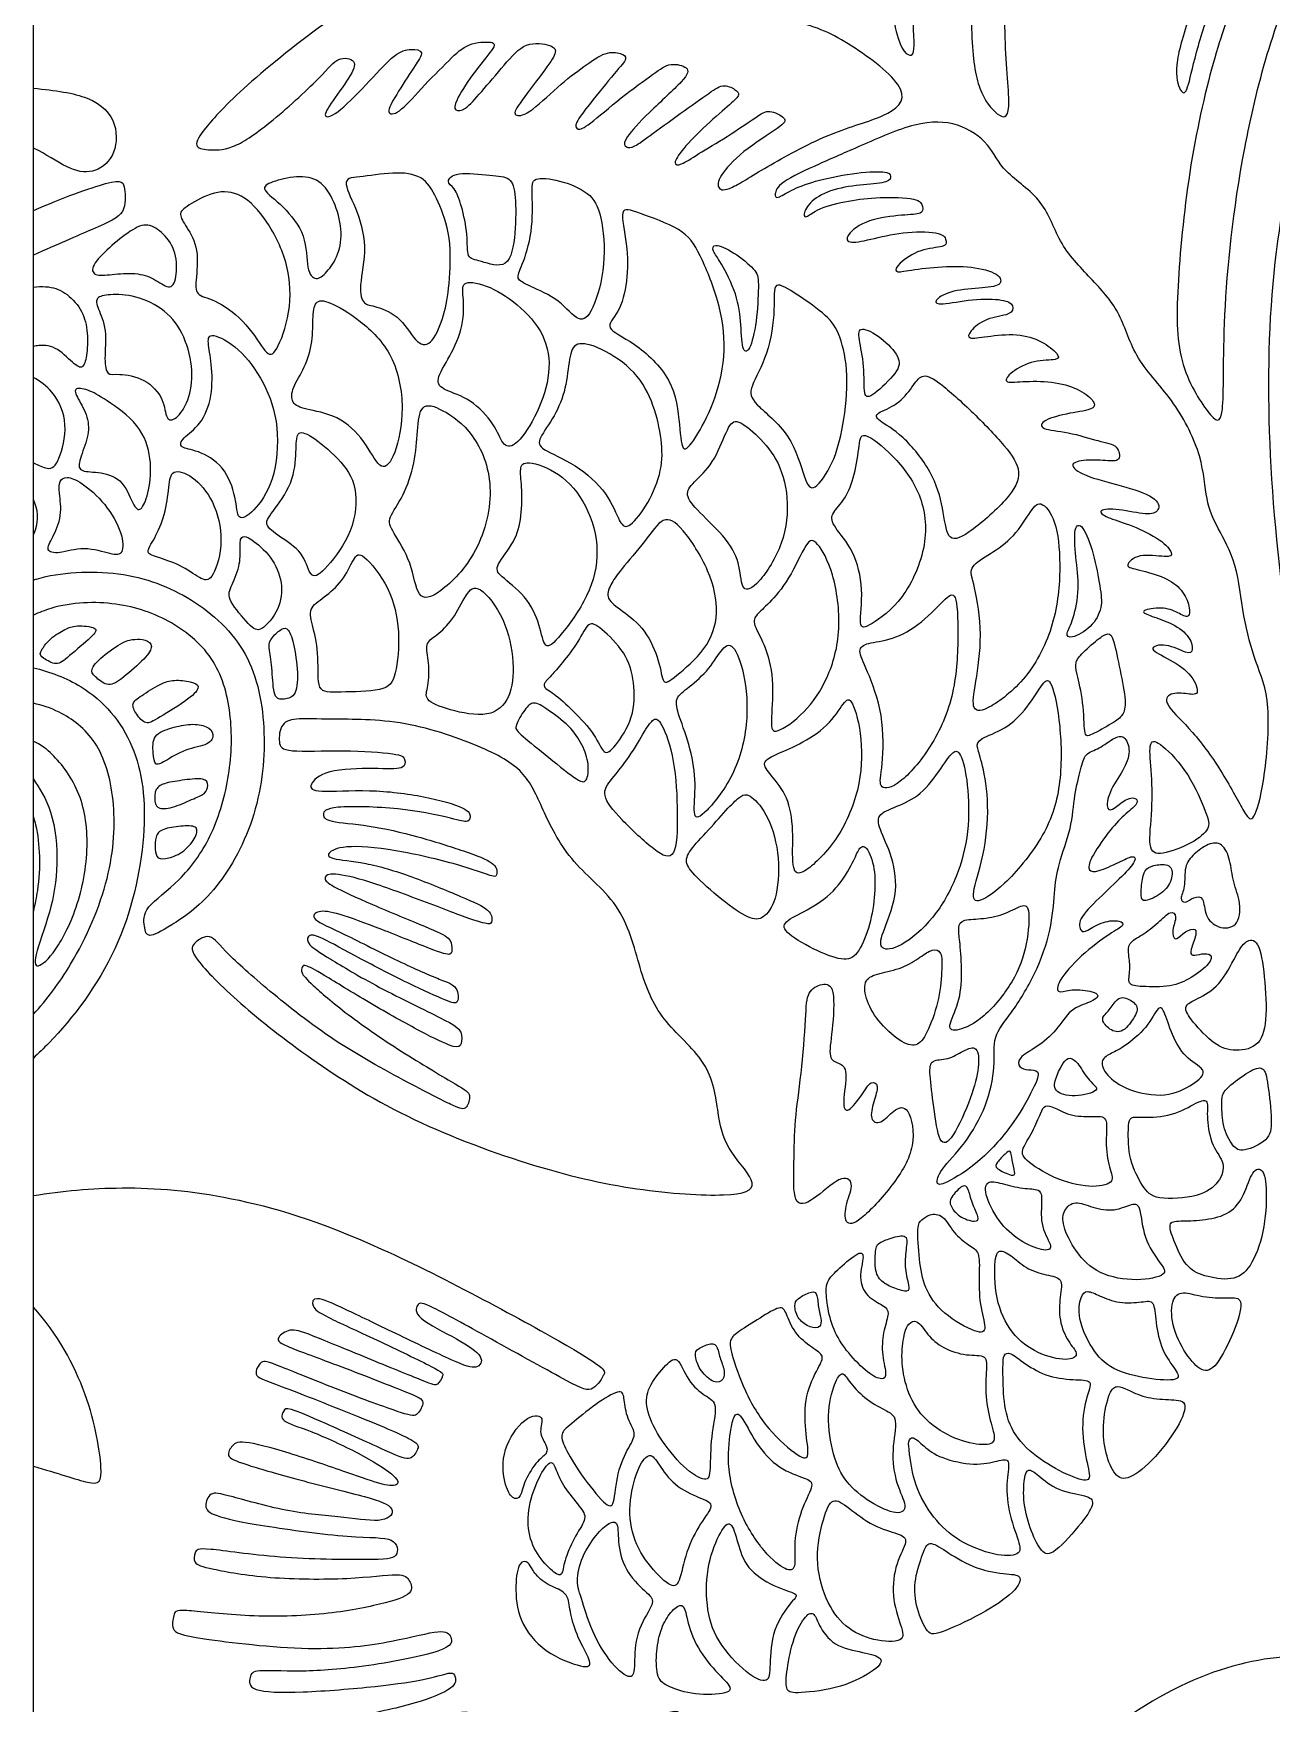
# Model space of a CAD drawing. Header units: millimetres. Extents: x -68 to 108, y -111 to 119.
# Drawn here: x -68 to -23, y -76.8 to -16.2 of the extents above; entities that cross this region are included whole.
import ezdxf

# ---------------------------------------------------------------- set-up
doc = ezdxf.new("R2010")
doc.units = ezdxf.units.MM
doc.header["$MEASUREMENT"] = 0
doc.layers.add('Layer 03', color=5, linetype='Continuous')

msp = doc.modelspace()

# ---------------------------------------------------------------- linework, layer by layer
at = {"layer": 'Layer 03'}
msp.add_line((-67.991, -95.654), (-67.991, 119.16), dxfattribs=at)
for points in [[(-35.209, 3.374), (-34.68, 4.086), (-32.998, 5.967), (-29.554, 8.062), (-27.088, 8.992), (-25.878, 9.225), (-25.738, 8.574), (-26.25, 6.433), (-26.343, 3.641), (-26.018, 2.245), (-28.391, 1.174), (-32.341, -1.649), (-34.947, -5.977), (-35.85, -9.806), (-36.212, -13.183), (-36.011, -16.519), (-36.011, -17.202), (-36.734, -16.72), (-37.096, -12.821), (-36.574, -7.797), (-35.328, -3.898), (-32.943, -0.382), (-33.184, 0.26), (-34.147, 0.1), (-35.754, -1.949), (-37.32, -6.166), (-37.842, -9.901), (-38.003, -11.346), (-38.565, -10.865), (-38.565, -7.692), (-37.722, -3.234), (-35.002, 1.412), (-32.377, 3.835), (-32.66, 4.44), (-34.114, 3.39), (-35.527, 1.331), (-36.012, 1.089), (-36.173, 1.694), (-35.738, 2.662), (-35.209, 3.374)], [(-34.964, -10.051), (-34.743, -9.004), (-33.981, -6.392), (-31.695, -2.76), (-28.716, -0.434), (-26.023, 0.627), (-25.819, 0.056), (-25.615, -1.291), (-25.043, -3.046), (-26.676, -3.699), (-28.879, -5.086), (-31.083, -8.024), (-32.643, -12.961), (-32.807, -16.484), (-32.438, -19.352), (-32.971, -19.27), (-33.709, -18.369), (-33.995, -16.525), (-33.913, -12.879), (-33.258, -9.97), (-32.766, -8.372), (-33.381, -8.659), (-34.118, -9.806), (-34.651, -12.592), (-34.569, -14.354), (-35.02, -14.067), (-35.306, -12.674), (-35.185, -11.098), (-34.964, -10.051)], [(-24.981, -12.832), (-24.514, -11.725), (-23.271, -9.042), (-19.172, -5.24), (-14.401, -3.6), (-9.481, -3.451), (-6.5, -4.048), (-5.68, -5.464), (-3.816, -7.477), (-2.102, -9.34), (-3.816, -8.595), (-8.139, -7.402), (-13.357, -7.253), (-18.426, -8.744), (-22.302, -13.365), (-24.24, -20.521), (-24.871, -26.874), (-24.723, -30.515), (-25.243, -30.218), (-26.506, -28.212), (-26.506, -25.462), (-26.06, -20.93), (-25.094, -16.768), (-24.24, -14.672), (-24.654, -14.672), (-25.251, -15.085), (-25.894, -17.289), (-26.123, -18.437), (-26.353, -18.391), (-26.628, -17.519), (-26.077, -15.682), (-25.449, -13.939), (-24.981, -12.832)], [(-20.625, -13.576), (-20.198, -12.836), (-18.808, -10.794), (-15.701, -9.007), (-12.425, -8.241), (-8.723, -8.241), (-5.276, -9.177), (-2.936, -10.836), (-2.383, -11.517), (-3.872, -11.262), (-6.468, -10.496), (-9.914, -10.326), (-12.553, -10.709), (-13.446, -11.645), (-12.893, -11.772), (-11.446, -11.475), (-10.808, -11.645), (-11.106, -12.028), (-13.148, -12.368), (-15.957, -14.028), (-18.588, -17.431), (-20.037, -20.659), (-20.865, -25.917), (-20.856, -32.779), (-20.08, -38.129), (-18.67, -44.314), (-16.047, -49.715), (-12.654, -54.884), (-8.606, -59.926), (-4.76, -63.873), (-0.686, -67.058), (3.276, -69.28), (3.609, -69.909), (2.276, -69.502), (-0.501, -67.946), (-1.835, -67.28), (-1.872, -67.724), (-0.798, -68.724), (0.239, -69.576), (-0.316, -69.613), (-2.945, -68.058), (-6.464, -65.169), (-9.093, -61.762), (-12.973, -56.452), (-15.129, -52.591), (-15.463, -52.962), (-14.648, -54.961), (-12.315, -58.813), (-10.019, -62.146), (-10.352, -62.257), (-13.129, -59.479), (-16.685, -54.073), (-19.51, -48.078), (-21.98, -41.461), (-23.049, -34.044), (-23.291, -27.252), (-22.573, -20.929), (-20.489, -16.492), (-19.048, -14.57), (-19.418, -14.237), (-20.046, -14.607), (-20.97, -15.826), (-21.45, -16.048), (-21.375, -15.235), (-21.053, -14.317), (-20.625, -13.576)], [(-60.057, -17.954), (-59.23, -17.23), (-56.921, -15.414), (-54.473, -13.936), (-52.857, -14.075), (-51.425, -13.567), (-49.439, -13.982), (-48.31, -14.712), (-46.454, -14.181), (-45.207, -14.531), (-44.009, -15.287), (-42.525, -15.711), (-40.081, -15.689), (-38.227, -16.62), (-35.965, -18.399), (-37.008, -19.268), (-38.962, -19.745), (-41.394, -21.048), (-42.786, -21.962), (-43.173, -21.885), (-43.147, -21.447), (-42.323, -20.519), (-40.75, -19.54), (-40.621, -19.308), (-41.317, -18.947), (-41.678, -19.204), (-42.812, -19.978), (-43.921, -20.622), (-44.513, -21.034), (-44.797, -20.983), (-44.488, -20.468), (-43.563, -19.519), (-42.612, -18.722), (-42.329, -18.439), (-42.483, -18.259), (-42.972, -18.028), (-43.461, -18.388), (-44.67, -19.236), (-45.827, -20.085), (-46.29, -20.42), (-46.547, -20.317), (-46.573, -20.085), (-45.724, -19.134), (-44.244, -17.822), (-44.168, -17.44), (-44.88, -17.262), (-45.389, -17.618), (-46.662, -18.534), (-47.908, -19.628), (-48.265, -19.755), (-48.366, -19.501), (-47.857, -18.865), (-46.814, -17.542), (-46.382, -17.109), (-46.636, -16.931), (-47.196, -16.855), (-47.985, -17.389), (-48.932, -18.113), (-50.084, -19.239), (-50.571, -19.214), (-50.494, -18.932), (-49.419, -17.55), (-48.958, -16.884), (-49.112, -16.653), (-50.136, -16.474), (-50.878, -17.345), (-51.774, -18.394), (-52.337, -19.034), (-52.721, -19.034), (-52.721, -18.753), (-52.081, -17.703), (-51.211, -16.705), (-51.237, -16.5), (-52.235, -16.551), (-52.824, -17.114), (-53.965, -18.259), (-54.761, -19.184), (-55.223, -19.158), (-54.864, -18.516), (-54.144, -17.385), (-53.759, -16.846), (-54.273, -16.769), (-54.838, -16.897), (-55.737, -17.899), (-56.945, -19.158), (-57.51, -19.338), (-57.279, -18.85), (-56.457, -17.771), (-56.2, -17.154), (-56.971, -17.051), (-57.364, -17.641), (-59.548, -19.639), (-60.825, -20.465), (-61.704, -20.455), (-62.195, -20.351), (-61.885, -19.757), (-60.885, -18.678), (-60.057, -17.954)], [(-37.939, -20.289), (-37.346, -20.029), (-35.888, -19.377), (-34.398, -19.424), (-33.229, -20.242), (-32.871, -21.226), (-31.254, -22.243), (-30.792, -23.906), (-29.499, -25.2), (-28.483, -26.355), (-28.067, -28.018), (-26.513, -29.574), (-25.513, -31.632), (-25.45, -33.208), (-25.04, -34.123), (-24.284, -35.415), (-24.096, -37.401), (-23.645, -39.074), (-23.034, -40.379), (-23.314, -43.579), (-23.714, -44.869), (-23.959, -44.669), (-24.782, -43.067), (-25.939, -41.465), (-26.941, -40.597), (-26.852, -40.152), (-26.14, -40.152), (-25.628, -40.285), (-25.875, -39.519), (-26.713, -38.924), (-27.64, -38.526), (-26.891, -38.317), (-26.069, -38.761), (-25.872, -38.649), (-26.009, -38.051), (-26.743, -37.57), (-27.532, -37.336), (-27.859, -37.162), (-27.009, -37.009), (-26.426, -37.232), (-26.018, -37.498), (-26.008, -36.941), (-26.339, -36.325), (-26.985, -35.904), (-28.051, -35.636), (-28.401, -35.573), (-27.932, -35.067), (-26.788, -35.251), (-26.584, -35.129), (-27.013, -34.597), (-28.141, -34.048), (-28.957, -33.823), (-29.436, -33.538), (-28.779, -33.423), (-27.62, -33.705), (-27.121, -33.607), (-27.102, -33.111), (-28.288, -32.66), (-29.788, -32.324), (-30.458, -31.871), (-29.943, -31.679), (-28.999, -31.715), (-28.512, -31.777), (-28.591, -31.142), (-29.271, -31.043), (-30.451, -30.66), (-31.481, -30.603), (-31.402, -30.246), (-30.355, -29.979), (-29.408, -29.871), (-29.487, -29.532), (-30.039, -29.109), (-30.996, -28.825), (-32.163, -28.847), (-32.814, -28.921), (-32.545, -28.515), (-31.678, -28.051), (-30.749, -28.098), (-30.762, -27.866), (-31.361, -27.373), (-32.254, -27.086), (-33.439, -27.221), (-34.101, -27.334), (-34.044, -27.053), (-33.441, -26.532), (-32.454, -26.446), (-32.389, -26.079), (-32.723, -25.861), (-33.89, -25.841), (-35.144, -26.098), (-35.339, -25.95), (-34.803, -25.559), (-33.618, -25.457), (-32.801, -25.397), (-32.891, -24.924), (-33.922, -24.662), (-35.169, -24.67), (-36.353, -24.837), (-36.745, -24.918), (-36.649, -24.597), (-35.8, -24.018), (-34.861, -23.982), (-34.842, -23.777), (-34.95, -23.429), (-36.271, -23.386), (-37.525, -23.666), (-38.41, -23.885), (-38.56, -23.566), (-37.737, -22.945), (-36.373, -22.799), (-35.688, -22.778), (-35.71, -22.518), (-35.809, -22.179), (-37.345, -22.154), (-38.374, -22.273), (-39.576, -22.575), (-39.92, -22.924), (-40.09, -22.84), (-39.815, -22.293), (-38.987, -21.85), (-37.821, -21.694), (-36.902, -21.634), (-36.848, -21.399), (-36.965, -21.199), (-38.242, -21.274), (-39.713, -21.584), (-40.505, -21.907), (-41.035, -22.254), (-41.087, -22.082), (-40.984, -21.659), (-39.443, -20.939), (-38.532, -20.549), (-37.939, -20.289)], [(-59.294, -21.609), (-59.065, -21.529), (-58.421, -21.367), (-57.575, -21.482), (-57.052, -22.305), (-56.759, -23.338), (-56.896, -24.286), (-57.351, -24.919), (-57.734, -25.224), (-58.093, -24.857), (-58.048, -23.537), (-58.936, -22.438), (-59.789, -21.845), (-59.522, -21.688), (-59.294, -21.609)], [(-56.016, -21.407), (-55.659, -21.367), (-54.712, -21.213), (-53.756, -21.419), (-53.317, -22.272), (-52.798, -23.547), (-52.888, -25.447), (-53.057, -26.408), (-53.499, -27.517), (-54.047, -27.594), (-54.613, -26.5), (-55.625, -26.077), (-56.002, -26.089), (-56.207, -25.509), (-55.844, -23.931), (-56.275, -22.503), (-56.855, -21.451), (-56.373, -21.447), (-56.016, -21.407)], [(-52.719, -21.864), (-52.621, -21.998), (-52.448, -22.431), (-52.21, -23.558), (-52.275, -24.425), (-51.841, -24.425), (-50.715, -24.858), (-50.476, -23.471), (-50.476, -22.041), (-50.65, -21.413), (-51.321, -21.391), (-52.708, -21.218), (-53.033, -21.629), (-52.817, -21.73), (-52.719, -21.864)], [(-49.888, -22.084), (-49.877, -22.424), (-49.848, -23.45), (-50.281, -24.75), (-50.498, -25.118), (-50.065, -25.356), (-48.851, -25.876), (-48.179, -26.787), (-47.681, -26.375), (-47.183, -24.62), (-47.356, -22.734), (-47.768, -21.976), (-48.916, -21.521), (-49.913, -21.413), (-49.898, -21.745), (-49.888, -22.084)], [(-62.336, -22.445), (-62.112, -22.302), (-61.401, -21.908), (-60.448, -21.976), (-59.495, -22.952), (-58.678, -24.609), (-58.621, -26.372), (-59.201, -27.907), (-59.526, -27.931), (-60.202, -26.736), (-61.348, -25.868), (-62.091, -25.756), (-62.113, -25.297), (-61.959, -24.03), (-62.452, -23.191), (-62.745, -22.771), (-62.56, -22.589), (-62.336, -22.445)], [(-45.953, -22.758), (-45.557, -22.899), (-44.377, -23.303), (-43.819, -24.128), (-43.092, -25.898), (-42.801, -27.717), (-43.213, -29.536), (-43.892, -30.821), (-44.45, -31.597), (-44.523, -30.53), (-44.717, -28.735), (-46.244, -27.353), (-47.336, -26.917), (-46.729, -26.407), (-46.414, -25.243), (-46.414, -23.861), (-46.754, -22.455), (-46.349, -22.616), (-45.953, -22.758)], [(-65.323, -24.085), (-65.087, -23.864), (-64.534, -23.405), (-63.892, -23.06), (-63.344, -23.389), (-62.813, -24.034), (-62.756, -25.023), (-62.991, -25.579), (-63.526, -25.151), (-64.16, -24.897), (-65.068, -24.946), (-65.758, -25.054), (-65.947, -24.731), (-65.558, -24.306), (-65.323, -24.085)], [(-43.019, -24.591), (-42.866, -24.853), (-42.42, -25.705), (-42.302, -26.805), (-42.263, -27.865), (-41.949, -27.728), (-41.713, -26.53), (-41.654, -25.155), (-41.733, -24.821), (-42.577, -24.133), (-43.343, -23.799), (-43.343, -24.133), (-43.173, -24.33), (-43.019, -24.591)], [(-52.392, -25.786), (-52.372, -26.061), (-52.343, -26.808), (-52.87, -27.973), (-53.442, -28.83), (-53.112, -29.182), (-52.127, -29.442), (-51.206, -30.43), (-50.975, -31.181), (-50.55, -31.302), (-49.762, -30.206), (-49.204, -28.702), (-49.303, -27.289), (-50.256, -26.128), (-51.443, -25.341), (-52.464, -25.158), (-52.413, -25.511), (-52.392, -25.786)], [(-38.719, -27.247), (-38.594, -27.591), (-38.375, -28.549), (-38.584, -30.525), (-38.943, -31.843), (-39.692, -32.92), (-39.991, -32.501), (-40.44, -30.735), (-41.937, -29.597), (-42.027, -29.118), (-41.309, -27.921), (-41.039, -26.124), (-41.189, -25.107), (-40.291, -25.675), (-39.123, -26.484), (-38.844, -26.903), (-38.719, -27.247)], [(-65.189, -25.702), (-64.947, -25.687), (-64.304, -25.706), (-63.168, -26.225), (-62.471, -27.182), (-62.163, -28.48), (-62.341, -29.583), (-62.814, -30.267), (-63.202, -30.282), (-63.219, -29.499), (-63.916, -28.712), (-64.978, -28.547), (-65.31, -28.65), (-65.436, -28.117), (-65.306, -26.944), (-65.674, -26.15), (-65.753, -25.794), (-65.43, -25.716), (-65.189, -25.702)], [(-57.842, -26.604), (-57.852, -26.877), (-57.852, -27.531), (-58.187, -28.468), (-58.656, -29.16), (-58.601, -29.713), (-58.092, -29.855), (-56.757, -30.124), (-55.857, -31.147), (-55.36, -32.194), (-54.85, -31.607), (-54.481, -29.856), (-54.868, -27.824), (-56.147, -26.572), (-57.319, -25.894), (-57.792, -25.894), (-57.832, -26.331), (-57.842, -26.604)], [(-61.535, -28.233), (-61.5, -28.567), (-61.472, -29.396), (-61.901, -30.447), (-62.626, -30.917), (-62.71, -31.279), (-62.066, -31.319), (-61.044, -31.884), (-60.605, -33.104), (-60.609, -33.957), (-60.034, -33.64), (-59.223, -32.545), (-59.028, -30.45), (-59.588, -28.844), (-60.535, -27.585), (-61.604, -27.033), (-61.679, -27.392), (-61.569, -27.899), (-61.535, -28.233)], [(-38.01, -27.344), (-37.971, -27.589), (-37.801, -28.283), (-37.879, -29.462), (-37.565, -29.422), (-36.563, -28.48), (-36.504, -27.989), (-37.211, -27.222), (-38.036, -26.81), (-38.049, -27.098), (-38.01, -27.344)], [(-47.367, -27.688), (-46.987, -27.871), (-46.071, -28.474), (-45.442, -29.711), (-45.167, -30.988), (-45.148, -32.049), (-45.658, -33.306), (-46.385, -34.209), (-46.699, -34.072), (-47.092, -32.913), (-48.31, -31.813), (-49.646, -31.302), (-49.685, -30.949), (-49.056, -30.124), (-48.644, -29.122), (-48.546, -27.944), (-48.349, -27.374), (-47.747, -27.505), (-47.367, -27.688)], [(-65.313, -29.558), (-64.993, -29.768), (-64.084, -30.391), (-63.674, -31.661), (-63.782, -32.865), (-64.062, -33.557), (-64.323, -33.502), (-64.698, -32.403), (-65.549, -32.117), (-66.32, -32.145), (-66.375, -31.798), (-66.015, -30.962), (-65.946, -30.231), (-66.349, -29.515), (-66.59, -29.049), (-66.006, -29.128), (-65.634, -29.347), (-65.313, -29.558)], [(-36.104, -29.062), (-36.246, -29.256), (-36.618, -29.725), (-37.442, -29.991), (-37.418, -30.234), (-36.448, -30.743), (-35.332, -32.15), (-34.944, -33.459), (-34.847, -34.672), (-34.193, -34.526), (-32.519, -33.071), (-32.059, -32.125), (-32.641, -31.252), (-33.95, -29.894), (-35.26, -28.73), (-35.769, -28.561), (-35.963, -28.868), (-36.104, -29.062)], [(-54.046, -30.649), (-54.074, -31.014), (-54.127, -31.787), (-54.548, -33.053), (-55.155, -33.817), (-54.997, -34.239), (-54.232, -35.399), (-54.074, -36.822), (-53.336, -36.664), (-51.783, -35.13), (-51.182, -32.581), (-51.996, -30.643), (-53.201, -29.805), (-53.961, -29.595), (-54.019, -30.283), (-54.046, -30.649)], [(-42.85, -30.713), (-42.979, -31), (-43.302, -31.857), (-44.078, -32.536), (-44.369, -32.948), (-43.909, -33.53), (-42.745, -34.597), (-42.308, -35.543), (-42.308, -36.537), (-41.702, -36.294), (-40.708, -34.743), (-40.538, -33.021), (-40.974, -31.59), (-41.799, -30.717), (-42.526, -30.135), (-42.72, -30.426), (-42.85, -30.713)], [(-58.461, -31.417), (-58.474, -31.738), (-58.535, -32.55), (-59.385, -33.675), (-59.66, -34.065), (-58.948, -34.547), (-58.122, -35.098), (-57.944, -36.1), (-57.395, -35.711), (-56.347, -34.314), (-56.179, -32.634), (-56.87, -31.639), (-57.985, -30.734), (-58.459, -30.624), (-58.449, -31.097), (-58.461, -31.417)], [(-38.87, -34.157), (-38.725, -34.368), (-38.202, -34.931), (-37.828, -36.405), (-38.064, -37.858), (-37.711, -37.76), (-36.395, -36.856), (-35.471, -34.735), (-35.707, -32.889), (-36.768, -31.494), (-37.986, -30.54), (-38.005, -31.208), (-38.202, -32.406), (-38.575, -33.212), (-39.066, -33.664), (-39.014, -33.946), (-38.87, -34.157)], [(-63.075, -32.694), (-63.109, -32.978), (-63.2, -33.71), (-63.592, -34.573), (-63.965, -35.103), (-63.475, -35.22), (-62.537, -35.546), (-61.846, -36.097), (-61.47, -36.067), (-61.049, -34.643), (-61.424, -33.13), (-62.218, -32.232), (-62.996, -32.005), (-63.041, -32.41), (-63.075, -32.694)], [(-50.271, -32.682), (-50.255, -32.981), (-50.255, -33.773), (-50.497, -34.671), (-51.249, -35.568), (-51.128, -35.859), (-50.085, -36.611), (-49.576, -37.702), (-49.454, -38.648), (-48.945, -38.211), (-47.781, -36.635), (-47.393, -35.01), (-47.854, -33.288), (-48.897, -32.1), (-50.158, -31.688), (-50.352, -31.979), (-50.287, -32.383), (-50.271, -32.682)], [(-67.043, -32.917), (-67.021, -33.131), (-66.928, -33.728), (-67.306, -34.541), (-67.57, -34.999), (-67.119, -35.129), (-66.152, -34.814), (-65.104, -35.146), (-64.72, -35.151), (-64.73, -34.387), (-65.351, -33.267), (-66.283, -32.46), (-66.807, -32.277), (-67.059, -32.446), (-67.065, -32.703), (-67.043, -32.917)], [(-33.826, -36.343), (-33.734, -36.75), (-33.517, -38.063), (-33.799, -39.859), (-33.972, -40.854), (-33.366, -40.811), (-31.808, -39.599), (-30.834, -37.522), (-30.683, -35.402), (-30.856, -33.844), (-31.462, -33.086), (-31.808, -33.584), (-32.479, -34.623), (-33.388, -35.163), (-34.072, -35.618), (-33.919, -35.935), (-33.826, -36.343)], [(-46.622, -35.635), (-46.404, -35.368), (-45.741, -34.625), (-45.135, -33.679), (-44.48, -34.043), (-43.389, -35.74), (-43.074, -37.292), (-43.51, -38.577), (-44.795, -39.644), (-45.159, -39.911), (-45.232, -39.038), (-45.765, -37.826), (-46.638, -37.147), (-47.245, -36.734), (-47.051, -36.225), (-46.84, -35.902), (-46.622, -35.635)], [(-60.488, -34.92), (-60.484, -35.074), (-60.469, -35.546), (-60.858, -36.369), (-60.972, -36.735), (-60.103, -37.764), (-59.76, -37.992), (-59.029, -37.124), (-58.914, -36.163), (-59.326, -35.18), (-60.149, -34.494), (-60.423, -34.449), (-60.489, -34.626), (-60.491, -34.767), (-60.488, -34.92)], [(-30.152, -35.217), (-30.113, -35.599), (-30.006, -36.355), (-30.237, -37.531), (-30.539, -38.035), (-30.379, -38.222), (-29.557, -37.788), (-29.17, -37.039), (-29.26, -36.373), (-29.489, -35.083), (-29.91, -33.987), (-30.24, -34.062), (-30.191, -34.835), (-30.152, -35.217)], [(-57.834, -37.797), (-57.763, -38.089), (-57.604, -38.827), (-57.734, -40.172), (-56.996, -40.107), (-55.195, -40.107), (-54.826, -39.629), (-54.653, -37.915), (-55.022, -36.31), (-56.109, -34.969), (-56.348, -35.229), (-56.76, -36.119), (-57.452, -36.705), (-58.031, -37.073), (-57.905, -37.504), (-57.834, -37.797)], [(-41.273, -36.864), (-41.074, -36.661), (-40.563, -36.098), (-39.895, -34.547), (-39.581, -34.586), (-38.933, -35.686), (-38.618, -37.886), (-39.129, -39.673), (-39.974, -40.911), (-41.133, -41.716), (-41.25, -41.343), (-41.093, -39.811), (-41.368, -38.475), (-41.918, -37.611), (-41.761, -37.316), (-41.473, -37.067), (-41.273, -36.864)], [(-52.287, -36.621), (-52.435, -36.852), (-52.753, -37.521), (-53.375, -38.095), (-53.806, -38.334), (-53.614, -39.028), (-53.638, -39.96), (-53.853, -40.391), (-52.969, -40.773), (-51.39, -41.084), (-50.649, -40.367), (-50.506, -39.099), (-50.84, -37.426), (-51.869, -36.134), (-52.14, -36.389), (-52.287, -36.621)], [(-37.711, -39.392), (-37.546, -39.783), (-37.105, -40.926), (-37.162, -42.934), (-37.352, -43.625), (-36.742, -43.651), (-35.54, -42.415), (-34.554, -40.451), (-34.4, -38.216), (-34.466, -36.465), (-34.803, -36.602), (-35.728, -37.641), (-36.846, -38.261), (-37.768, -38.32), (-38.099, -38.579), (-37.877, -39.001), (-37.711, -39.392)], [(-66.848, -37.855), (-66.997, -37.931), (-67.383, -38.138), (-67.818, -38.739), (-67.673, -38.863), (-67.135, -39.195), (-66.782, -38.884), (-65.788, -38.055), (-65.602, -37.765), (-66.492, -37.683), (-66.7, -37.779), (-66.848, -37.855)], [(-59.422, -38.616), (-59.399, -38.791), (-59.309, -39.294), (-59.289, -40.379), (-58.902, -40.399), (-58.418, -40.282), (-58.379, -39.314), (-58.572, -38.151), (-58.786, -37.745), (-59.037, -37.841), (-59.444, -38.248), (-59.444, -38.442), (-59.422, -38.616)], [(-48.786, -39.049), (-48.62, -38.842), (-48.175, -38.266), (-47.841, -37.52), (-47.448, -37.736), (-46.466, -38.679), (-46.151, -39.739), (-46.171, -41.055), (-46.916, -42.174), (-47.29, -42.457), (-47.56, -41.684), (-48.424, -40.769), (-49.12, -40.125), (-49.609, -39.918), (-49.171, -39.506), (-48.952, -39.256), (-48.786, -39.049)], [(-30.104, -39.479), (-30.051, -39.717), (-29.858, -40.481), (-29.858, -41.745), (-29.683, -41.73), (-28.754, -41.222), (-28.435, -40.975), (-28.304, -40.539), (-28.551, -39.32), (-28.783, -38.143), (-28.957, -37.94), (-29.315, -38.158), (-30.031, -38.797), (-30.176, -39.058), (-30.157, -39.242), (-30.104, -39.479)], [(-64.756, -38.335), (-64.96, -38.442), (-65.54, -38.843), (-65.975, -39.34), (-65.726, -39.588), (-65.27, -39.961), (-64.773, -39.65), (-63.883, -38.863), (-63.613, -38.428), (-63.924, -38.2), (-64.318, -38.2), (-64.552, -38.228), (-64.756, -38.335)], [(-44.493, -41.147), (-44.378, -41.478), (-44.064, -42.355), (-43.926, -43.612), (-44.083, -44.771), (-43.671, -44.634), (-42.453, -43.102), (-41.982, -41.019), (-42.217, -39.134), (-42.669, -38.27), (-43.003, -38.545), (-43.514, -39.389), (-44.319, -40.037), (-44.751, -40.371), (-44.607, -40.816), (-44.493, -41.147)], [(-63.411, -39.852), (-63.613, -39.956), (-64.118, -40.285), (-64.459, -40.512), (-64.27, -40.929), (-63.91, -41.327), (-63.55, -41.118), (-62.224, -40.323), (-61.902, -39.887), (-62.243, -39.735), (-62.906, -39.659), (-63.209, -39.748), (-63.411, -39.852)], [(-33.568, -42.684), (-33.489, -42.992), (-33.289, -43.956), (-33.42, -45.891), (-33.947, -47.432), (-33.834, -47.864), (-32.838, -47.263), (-31.265, -45.421), (-30.648, -43.573), (-30.687, -41.254), (-31.042, -39.597), (-31.32, -39.699), (-31.887, -40.7), (-32.707, -41.492), (-33.71, -41.811), (-33.76, -42.108), (-33.646, -42.376), (-33.568, -42.684)], [(-49.308, -40.772), (-49.082, -40.927), (-48.498, -41.348), (-48.047, -42.031), (-47.802, -42.74), (-47.892, -43.436), (-48.215, -43.371), (-49.465, -42.34), (-50.431, -41.567), (-50.547, -41.387), (-50.135, -40.704), (-49.851, -40.42), (-49.533, -40.618), (-49.308, -40.772)], [(-41.2, -43.153), (-41.032, -43.358), (-40.577, -43.902), (-40.387, -45.097), (-40.482, -46.596), (-40.159, -46.862), (-38.793, -45.571), (-37.958, -43.674), (-37.873, -41.773), (-38.288, -40.262), (-38.553, -40.432), (-39.101, -41.358), (-40.236, -42.061), (-41.084, -42.388), (-41.588, -42.673), (-41.369, -42.948), (-41.2, -43.153)], [(-57.107, -41.104), (-56.461, -41.108), (-54.521, -41.085), (-51.471, -42.171), (-50.069, -43.013), (-49.508, -44.415), (-48.533, -46.345), (-46.523, -47.823), (-45.961, -50.395), (-45.194, -52.119), (-43.327, -53.601), (-43.149, -55.616), (-42.793, -56.802), (-41.519, -58.076), (-42.526, -58.462), (-46.024, -58.254), (-49.936, -57.365), (-54.649, -55.557), (-58.006, -53.413), (-60.607, -51.374), (-62.316, -49.622), (-62.237, -49.249), (-61.564, -48.811), (-61.097, -49.518), (-59.372, -51.022), (-57.003, -52.894), (-53.789, -54.617), (-52.501, -55.262), (-52.254, -55.262), (-52.089, -54.702), (-52.386, -54.505), (-54.477, -53.286), (-56.725, -51.755), (-57.991, -50.636), (-58.304, -50.291), (-58.238, -50.077), (-58.156, -49.979), (-57.465, -50.373), (-55.541, -51.557), (-53.601, -52.626), (-52.614, -53.07), (-52.45, -52.939), (-52.4, -52.429), (-52.837, -52.1), (-55.579, -50.801), (-57.387, -49.699), (-58.074, -49.272), (-58.053, -48.943), (-57.747, -48.893), (-56.466, -49.62), (-54.265, -50.764), (-52.884, -51.366), (-52.542, -51.479), (-52.575, -50.781), (-53.079, -50.618), (-54.673, -49.938), (-56.845, -48.818), (-57.988, -48.345), (-57.678, -48.018), (-57.009, -48.116), (-55.426, -48.687), (-53.369, -49.536), (-52.765, -49.716), (-52.814, -49.389), (-52.814, -49.046), (-53.532, -48.72), (-55.817, -47.79), (-57.286, -47.104), (-57.447, -46.893), (-57.341, -46.673), (-56.334, -46.803), (-54.286, -47.534), (-52.06, -48.395), (-51.381, -48.577), (-51.356, -48.467), (-51.334, -48.036), (-52.323, -47.599), (-54.303, -46.771), (-55.991, -46.27), (-57.304, -46.186), (-57.334, -45.939), (-56.685, -45.645), (-54.627, -45.861), (-52.151, -46.48), (-51.207, -46.883), (-51.16, -46.743), (-51.16, -46.326), (-52.278, -45.91), (-54.026, -45.346), (-55.853, -44.928), (-57.37, -44.835), (-57.509, -44.572), (-57.355, -44.231), (-54.614, -44.308), (-52.787, -44.696), (-52.199, -44.881), (-52.122, -44.665), (-52.168, -44.339), (-53.747, -43.89), (-55.799, -43.628), (-57.815, -43.787), (-58.031, -43.524), (-57.459, -42.92), (-55.508, -42.874), (-54.455, -42.951), (-54.505, -42.525), (-54.623, -42.358), (-56.739, -42.208), (-58.927, -42.319), (-59.101, -42.002), (-59.038, -41.21), (-58.397, -41.058), (-57.753, -41.099), (-57.107, -41.104)], [(-45.808, -41.554), (-45.955, -41.796), (-46.361, -42.503), (-47.029, -43.308), (-47.422, -43.819), (-46.734, -44.683), (-45.359, -45.98), (-44.652, -46.274), (-44.593, -44.605), (-44.692, -42.523), (-45.222, -41.109), (-45.477, -41.05), (-45.661, -41.312), (-45.808, -41.554)], [(-62.965, -41.418), (-63.2, -41.485), (-63.683, -41.65), (-63.645, -42.375), (-63.588, -42.814), (-63.282, -42.681), (-62.481, -42.165), (-61.566, -42.051), (-61.413, -41.631), (-61.661, -41.345), (-62.271, -41.25), (-62.729, -41.352), (-62.965, -41.418)], [(-29.98, -42.94), (-30.043, -43.189), (-30.22, -43.826), (-30.287, -45.049), (-30.821, -46.405), (-30.932, -47.36), (-31.021, -48.716), (-31.591, -50.351), (-32.534, -51.873), (-33.199, -52.584), (-33.048, -53.661), (-33.375, -55.15), (-34.152, -56.523), (-35.145, -57.516), (-35.235, -57.986), (-35.001, -58.04), (-33.611, -57.188), (-32.349, -55.745), (-31.537, -54.231), (-31.465, -53.834), (-31.88, -53.834), (-32.24, -53.762), (-32.276, -53.383), (-31.584, -53.031), (-30.822, -52.403), (-30.377, -51.599), (-29.573, -51.37), (-29.26, -51.137), (-29.544, -50.947), (-30.459, -50.891), (-30.803, -51.087), (-30.884, -50.69), (-29.983, -49.66), (-28.837, -48.821), (-28.373, -48.595), (-28.505, -48.39), (-29.156, -48.421), (-29.791, -48.816), (-29.966, -48.843), (-30.116, -48.397), (-29.329, -47.607), (-28.418, -46.765), (-27.928, -46.206), (-28.055, -46.019), (-28.547, -46.283), (-29.402, -46.671), (-29.711, -46.624), (-29.681, -46.225), (-28.966, -45.17), (-28.387, -44.55), (-27.891, -44.19), (-27.922, -43.95), (-28.287, -43.946), (-28.759, -44.356), (-29.057, -44.476), (-28.984, -43.746), (-28.407, -42.961), (-28.132, -42.254), (-28.394, -41.647), (-28.767, -41.771), (-29.305, -42.186), (-29.843, -42.335), (-29.917, -42.692), (-29.98, -42.94)], [(-34.975, -42.783), (-35.153, -43.041), (-35.679, -43.807), (-36.552, -44.247), (-37.371, -44.525), (-37.328, -45.019), (-36.791, -46.071), (-36.573, -47.502), (-37.245, -48.971), (-37.287, -49.496), (-36.573, -49.454), (-35.271, -48.36), (-34.434, -46.832), (-34.008, -45.215), (-34.05, -43.383), (-34.341, -42.218), (-34.612, -42.26), (-34.798, -42.525), (-34.975, -42.783)], [(-27.42, -42.955), (-27.391, -43.382), (-27.352, -44.384), (-27.564, -45.867), (-27.121, -46.079), (-25.869, -45.598), (-25.252, -45.058), (-25.368, -44.634), (-26.023, -43.054), (-27.102, -41.918), (-27.526, -41.821), (-27.449, -42.528), (-27.42, -42.955)], [(-63.167, -43.424), (-62.987, -43.375), (-62.508, -43.31), (-61.74, -43.212), (-61.625, -43.506), (-61.74, -43.816), (-62.099, -43.947), (-62.9, -44.323), (-63.472, -44.388), (-63.603, -44.127), (-63.586, -43.604), (-63.347, -43.473), (-63.167, -43.424)], [(-42.708, -44.261), (-42.89, -44.452), (-43.384, -45.022), (-44.163, -45.839), (-44.372, -46.276), (-44.036, -46.76), (-42.811, -47.839), (-41.892, -48.42), (-41.447, -48.336), (-40.968, -47.617), (-40.889, -45.901), (-41.368, -44.435), (-42.051, -43.773), (-42.294, -43.875), (-42.526, -44.07), (-42.708, -44.261)], [(-63.261, -45.103), (-63.102, -45.042), (-62.623, -44.977), (-62.01, -44.955), (-62.051, -45.352), (-62.507, -45.934), (-63.113, -46.174), (-63.512, -46.19), (-63.576, -45.839), (-63.576, -45.344), (-63.42, -45.165), (-63.261, -45.103)], [(-38.319, -46.429), (-38.461, -46.694), (-38.909, -47.409), (-39.918, -48.065), (-40.814, -48.448), (-40.746, -48.856), (-39.501, -49.558), (-38.481, -49.919), (-38.025, -49.621), (-37.601, -48.569), (-37.429, -47.424), (-37.445, -46.374), (-37.806, -45.59), (-38.055, -45.819), (-38.176, -46.164), (-38.319, -46.429)], [(-25.855, -46.002), (-25.706, -45.865), (-25.342, -45.594), (-24.827, -45.563), (-24.531, -46.203), (-24.468, -47.014), (-24.14, -47.763), (-24.25, -48.684), (-25.014, -48.715), (-25.483, -48.263), (-25.498, -47.514), (-25.873, -47.545), (-26.2, -47.81), (-26.403, -47.638), (-26.169, -47.233), (-26.232, -46.421), (-26.003, -46.14), (-25.855, -46.002)], [(-27.735, -46.908), (-27.766, -47.087), (-27.808, -47.576), (-27.714, -47.763), (-26.996, -47.451), (-26.637, -46.936), (-26.637, -46.359), (-27.246, -46.374), (-27.621, -46.499), (-27.704, -46.728), (-27.735, -46.908)], [(-34.357, -49.273), (-34.332, -49.533), (-34.269, -50.324), (-34.364, -51.417), (-34.87, -52.335), (-34.49, -52.461), (-33.509, -52.018), (-32.369, -50.625), (-31.894, -49.28), (-31.799, -47.808), (-32.148, -47.855), (-32.885, -48.262), (-33.724, -48.361), (-34.388, -48.381), (-34.421, -48.762), (-34.383, -49.012), (-34.357, -49.273)], [(-28.231, -49.667), (-28.212, -49.829), (-28.16, -50.182), (-28.301, -50.76), (-27.833, -50.807), (-26.662, -50.838), (-25.975, -50.51), (-25.226, -49.948), (-25.211, -49.605), (-25.57, -49.605), (-25.96, -49.714), (-26.022, -49.527), (-25.741, -48.871), (-25.835, -48.653), (-26.303, -48.871), (-26.568, -49.199), (-26.693, -48.762), (-26.444, -48.231), (-26.709, -48.013), (-27.13, -48.481), (-27.77, -48.965), (-28.27, -49.215), (-28.249, -49.506), (-28.231, -49.667)], [(-24.361, -49.723), (-24.514, -50.007), (-24.93, -50.819), (-25.773, -51.271), (-26.272, -51.49), (-26.054, -51.927), (-25.211, -52.879), (-24.478, -53.191), (-23.51, -53.035), (-23.198, -52.145), (-23.291, -50.382), (-23.51, -49.055), (-24.009, -49.117), (-24.207, -49.44), (-24.361, -49.723)], [(-35.812, -49.742), (-35.991, -49.862), (-36.433, -50.149), (-37.331, -50.334), (-37.847, -50.519), (-37.819, -51.207), (-37.377, -52.054), (-36.517, -52.84), (-35.915, -53.024), (-35.571, -52.558), (-35.117, -51.391), (-35.006, -50.2), (-35.006, -49.5), (-35.362, -49.426), (-35.634, -49.621), (-35.812, -49.742)], [(-39.967, -52.015), (-39.999, -52.534), (-40.11, -54.073), (-40.372, -55.666), (-40.372, -57.189), (-40.443, -58.83), (-39.73, -58.64), (-38.659, -57.593), (-38.16, -57.902), (-38.516, -58.663), (-38.564, -59.472), (-38.064, -59.425), (-36.756, -58.021), (-35.9, -56.594), (-36.209, -55.048), (-36.78, -55.262), (-37.232, -55.833), (-37.66, -55.666), (-37.494, -54.976), (-37.279, -54.358), (-37.589, -54.192), (-37.874, -54.691), (-38.445, -55.452), (-38.659, -55.119), (-38.397, -53.787), (-38.754, -53.573), (-39.159, -53.454), (-38.992, -52.503), (-38.873, -50.742), (-39.349, -50.671), (-39.92, -50.957), (-39.936, -51.496), (-39.967, -52.015)], [(-28.658, -51.289), (-28.749, -51.375), (-28.925, -51.677), (-29.284, -51.958), (-29.003, -52.332), (-28.504, -52.566), (-28.005, -51.927), (-27.833, -51.49), (-28.379, -51.162), (-28.566, -51.204), (-28.658, -51.289)], [(-28.384, -52.959), (-28.15, -52.8), (-27.526, -52.29), (-27.136, -51.432), (-26.933, -51.682), (-26.636, -52.696), (-26.121, -53.461), (-25.31, -53.867), (-25.84, -54.335), (-26.855, -54.866), (-28.322, -54.585), (-29.087, -54.007), (-29.29, -53.492), (-28.931, -53.242), (-28.618, -53.118), (-28.384, -52.959)], [(-35.442, -54.036), (-35.422, -54.321), (-35.311, -55.146), (-35.121, -56.621), (-34.645, -56.43), (-33.908, -54.765), (-33.646, -53.695), (-33.694, -52.91), (-34.241, -53.124), (-34.788, -53.481), (-35.43, -53.433), (-35.462, -53.75), (-35.442, -54.036)], [(-30.62, -53.603), (-30.705, -53.731), (-30.882, -54.094), (-31.008, -54.625), (-30.224, -54.852), (-29.162, -54.574), (-29.681, -54.271), (-30.047, -53.588), (-30.376, -53.323), (-30.536, -53.474), (-30.62, -53.603)], [(-24.851, -55.135), (-24.851, -55.322), (-24.851, -55.879), (-24.447, -56.65), (-24.131, -56.827), (-23.119, -56.397), (-23.018, -55.777), (-23.183, -54.248), (-23.322, -53.654), (-23.84, -53.843), (-24.712, -54.501), (-24.851, -54.753), (-24.851, -54.947), (-24.851, -55.135)], [(-31.436, -55.418), (-31.507, -55.582), (-31.712, -56.083), (-32.136, -56.718), (-32.098, -57.046), (-30.961, -57.797), (-29.593, -58.144), (-28.726, -57.932), (-28.899, -57.528), (-29.111, -56.564), (-28.957, -55.524), (-29.4, -55.505), (-30.306, -55.543), (-30.961, -55.158), (-31.288, -55.1), (-31.365, -55.254), (-31.436, -55.418)], [(-28.247, -56.005), (-28.257, -56.275), (-28.244, -57.123), (-27.705, -58.106), (-27.319, -58.568), (-25.624, -58.452), (-24.911, -57.913), (-24.699, -57.2), (-25.219, -56.641), (-25.431, -55.562), (-25.315, -54.869), (-25.701, -54.965), (-26.645, -55.524), (-27.801, -55.562), (-28.186, -55.505), (-28.238, -55.736), (-28.247, -56.005)], [(-32.993, -57.172), (-32.922, -57.082), (-32.696, -56.85), (-32.512, -56.696), (-32.481, -57.075), (-32.348, -57.587), (-32.389, -57.72), (-33.126, -57.393), (-33.065, -57.263), (-32.993, -57.172)], [(-26.584, -60.044), (-26.471, -60.328), (-26.163, -61.009), (-25.547, -61.317), (-24.448, -61.51), (-23.811, -61.066), (-23.296, -59.755), (-23.202, -58.101), (-23.342, -57.383), (-23.748, -57.414), (-24.029, -58.398), (-24.528, -59.069), (-25.449, -59.287), (-26.323, -59.318), (-26.838, -59.303), (-26.696, -59.759), (-26.584, -60.044)], [(-34.65, -58.442), (-34.566, -58.31), (-34.232, -57.938), (-34.04, -58.111), (-33.943, -58.67), (-33.635, -59.21), (-33.751, -59.383), (-34.425, -59.171), (-34.733, -58.728), (-34.733, -58.574), (-34.65, -58.442)], [(-33.404, -58.359), (-33.34, -58.619), (-32.98, -59.364), (-32.19, -60.057), (-31.323, -60.423), (-30.918, -60.327), (-31.458, -59.537), (-31.381, -58.612), (-31.4, -58.131), (-31.94, -58.169), (-32.787, -57.976), (-33.365, -57.803), (-33.468, -58.099), (-33.404, -58.359)], [(-30.582, -59.509), (-30.511, -59.763), (-30.19, -60.431), (-29.362, -61.278), (-27.897, -61.529), (-26.76, -61.259), (-27.049, -60.912), (-27.724, -59.93), (-27.801, -58.735), (-28.071, -58.639), (-28.726, -58.986), (-29.573, -58.831), (-30.19, -58.542), (-30.614, -58.909), (-30.652, -59.255), (-30.582, -59.509)], [(-35.883, -59.622), (-35.896, -59.863), (-35.845, -60.736), (-35.672, -61.738), (-35.036, -62.682), (-33.648, -63.453), (-33.359, -63.279), (-33.668, -62.374), (-33.668, -61.179), (-33.629, -60.409), (-34.015, -60.216), (-34.612, -59.753), (-34.959, -59.06), (-35.479, -59.041), (-35.768, -59.291), (-35.871, -59.381), (-35.883, -59.622)], [(-37.41, -60.35), (-37.436, -60.514), (-37.474, -61.099), (-37.238, -61.529), (-36.726, -61.764), (-36.214, -61.918), (-36.194, -61.693), (-36.378, -61.068), (-36.327, -60.331), (-36.214, -59.757), (-36.9, -59.931), (-37.32, -60.116), (-37.385, -60.186), (-37.41, -60.35)], [(-39.21, -61.78), (-39.216, -61.947), (-39.183, -62.461), (-38.917, -63.384), (-38.449, -64.08), (-37.666, -64.889), (-37.147, -65.103), (-36.996, -64.926), (-37.223, -64.067), (-37.135, -63.245), (-36.895, -62.601), (-37.084, -62.398), (-37.767, -62.07), (-38.058, -61.387), (-37.796, -60.497), (-38.021, -60.395), (-38.902, -61.163), (-39.147, -61.46), (-39.205, -61.613), (-39.21, -61.78)], [(-33.077, -60.779), (-33.109, -61.084), (-33.109, -62.15), (-32.512, -63.441), (-31.548, -64.154), (-30.411, -64.423), (-30.007, -64.154), (-30.373, -63.807), (-30.758, -63.036), (-30.758, -62.15), (-30.585, -61.398), (-31.086, -61.302), (-31.914, -61.09), (-32.454, -60.589), (-32.916, -60.319), (-33.045, -60.474), (-33.077, -60.779)], [(-40.344, -62.326), (-40.361, -62.442), (-40.31, -62.787), (-39.918, -63.141), (-39.463, -63.242), (-39.362, -62.964), (-39.501, -62.522), (-39.527, -61.953), (-39.691, -61.827), (-40.209, -62.092), (-40.327, -62.21), (-40.344, -62.326)], [(-29.961, -62.102), (-30.02, -62.265), (-30.124, -62.786), (-29.578, -64.003), (-28.876, -64.721), (-27.534, -65.064), (-26.316, -65.127), (-26.488, -64.752), (-27.05, -64.034), (-27.268, -62.942), (-27.3, -62.161), (-27.69, -62.255), (-28.595, -62.318), (-29.313, -62.021), (-29.765, -61.802), (-29.901, -61.938), (-29.961, -62.102)], [(-26.637, -62.256), (-26.702, -62.487), (-26.676, -63.22), (-26.079, -64.299), (-25.501, -64.877), (-25, -64.568), (-24.287, -63.104), (-24.056, -62.064), (-24.556, -62.121), (-25.597, -62.083), (-26.291, -61.832), (-26.573, -62.025), (-26.637, -62.256)], [(-42.345, -63.301), (-42.158, -63.173), (-41.606, -62.826), (-40.835, -62.344), (-40.681, -62.614), (-40.392, -63.385), (-39.699, -63.944), (-39.255, -64.194), (-39.467, -64.56), (-40.007, -65.62), (-39.988, -66.949), (-39.795, -67.932), (-40.103, -67.97), (-41.375, -66.892), (-42.203, -65.485), (-42.704, -64.001), (-42.724, -63.597), (-42.531, -63.43), (-42.345, -63.301)], [(-36.368, -63.394), (-36.413, -63.578), (-36.517, -64.161), (-36.361, -65.3), (-35.862, -66.346), (-34.832, -67.142), (-33.692, -67.469), (-33.006, -67.407), (-33.193, -66.814), (-33.443, -65.831), (-33.411, -64.723), (-33.349, -64.145), (-34.098, -64.223), (-35.003, -63.942), (-35.549, -63.443), (-35.932, -62.835), (-36.244, -63.054), (-36.322, -63.209), (-36.368, -63.394)], [(-43.947, -64.29), (-43.918, -64.419), (-43.802, -64.753), (-43.263, -65.235), (-42.916, -65.1), (-42.897, -64.676), (-43.109, -64.213), (-43.167, -63.77), (-43.475, -63.751), (-43.976, -63.982), (-43.976, -64.162), (-43.947, -64.29)], [(-32.797, -64.647), (-32.799, -64.907), (-32.799, -65.729), (-32.581, -66.853), (-31.769, -67.789), (-30.583, -68.492), (-29.631, -68.835), (-29.647, -68.46), (-29.959, -67.165), (-29.865, -65.854), (-29.475, -65.074), (-30.068, -65.089), (-31.161, -64.996), (-32.019, -64.496), (-32.565, -64.028), (-32.784, -64.169), (-32.794, -64.387), (-32.797, -64.647)], [(-45.111, -64.632), (-45.297, -64.838), (-45.708, -65.347), (-45.796, -66.081), (-45.326, -67.138), (-44.386, -68.313), (-43.505, -68.841), (-43.417, -68.43), (-43.417, -67.138), (-43.123, -65.905), (-43.564, -65.699), (-44.269, -65.141), (-44.592, -64.113), (-44.925, -64.426), (-45.111, -64.632)], [(-38.914, -65.261), (-39.013, -65.526), (-39.22, -66.335), (-38.982, -67.857), (-38.53, -68.809), (-37.626, -69.546), (-36.579, -70.022), (-36.222, -69.713), (-36.698, -68.88), (-36.865, -67.619), (-36.579, -66.406), (-37.055, -66.192), (-37.84, -65.764), (-38.435, -65.074), (-38.625, -64.741), (-38.815, -64.995), (-38.914, -65.261)], [(-28.928, -65.598), (-29.022, -65.824), (-29.199, -66.636), (-29.121, -67.635), (-28.793, -68.509), (-28.356, -68.79), (-27.404, -68.103), (-26.374, -66.745), (-26.031, -65.793), (-26.764, -65.809), (-27.67, -65.731), (-28.325, -65.403), (-28.637, -65.278), (-28.835, -65.372), (-28.928, -65.598)], [(-48.449, -66.655), (-48.231, -66.473), (-47.565, -65.918), (-46.661, -65.394), (-46.542, -65.656), (-46.495, -66.417), (-46.066, -67.036), (-46.352, -67.44), (-46.828, -68.439), (-46.899, -69.7), (-47.184, -69.7), (-48.16, -68.487), (-48.754, -67.464), (-48.873, -67.012), (-48.667, -66.838), (-48.449, -66.655)], [(-50.156, -66.549), (-50.428, -66.76), (-51.017, -67.61), (-50.92, -68.875), (-50.582, -69.459), (-50.283, -69.359), (-50.203, -68.76), (-49.664, -67.942), (-49.304, -67.762), (-49.364, -67.423), (-49.684, -66.984), (-49.384, -66.345), (-49.884, -66.339), (-50.156, -66.549)], [(-42.688, -66.988), (-42.735, -67.301), (-42.862, -68.237), (-42.315, -70.14), (-41.316, -71.543), (-40.555, -72.067), (-40.293, -71.9), (-40.412, -70.83), (-40.079, -69.64), (-39.627, -68.832), (-39.889, -68.665), (-40.935, -68.332), (-41.792, -67.404), (-42.339, -66.215), (-42.577, -66.358), (-42.64, -66.675), (-42.688, -66.988)], [(-36.185, -67.78), (-36.15, -68.047), (-36.034, -68.907), (-35.34, -70.121), (-34.435, -70.949), (-33.067, -71.489), (-32.123, -71.45), (-32.181, -71.027), (-32.643, -69.813), (-32.681, -68.676), (-32.508, -67.905), (-32.951, -68.002), (-33.78, -68.214), (-35.109, -67.925), (-35.687, -67.481), (-36.092, -67.077), (-36.246, -67.308), (-36.22, -67.513), (-36.185, -67.78)], [(-45.964, -68.174), (-46.099, -68.437), (-46.369, -69.259), (-46.349, -70.627), (-45.714, -71.783), (-44.847, -72.631), (-44.538, -72.535), (-44.326, -71.302), (-43.768, -70.223), (-43.247, -69.606), (-43.633, -69.413), (-44.654, -69.009), (-45.271, -68.2), (-45.56, -67.679), (-45.829, -67.911), (-45.964, -68.174)], [(-49.584, -68.54), (-49.727, -68.81), (-50.028, -69.523), (-50.075, -70.641), (-49.671, -71.521), (-49.029, -72.14), (-48.791, -72.211), (-48.743, -71.688), (-48.387, -70.808), (-47.887, -70.118), (-48.054, -69.785), (-48.696, -69.047), (-49.005, -68.405), (-49.172, -67.906), (-49.441, -68.27), (-49.584, -68.54)], [(-32.014, -68.682), (-32.046, -68.894), (-32.084, -69.524), (-31.776, -70.622), (-31.391, -71.373), (-31.005, -71.489), (-29.83, -70.16), (-29.445, -69.504), (-29.695, -69.273), (-30.832, -69.119), (-31.564, -68.503), (-31.892, -68.252), (-31.981, -68.47), (-32.014, -68.682)], [(-39.318, -70.155), (-39.425, -70.535), (-39.647, -71.566), (-39.266, -73.088), (-38.553, -74.087), (-37.506, -74.563), (-36.317, -74.611), (-36.483, -74.063), (-36.864, -72.922), (-36.698, -71.685), (-36.198, -70.876), (-36.531, -70.662), (-37.506, -70.424), (-38.434, -69.687), (-39.005, -69.282), (-39.211, -69.774), (-39.318, -70.155)], [(-47.504, -70.652), (-47.674, -70.846), (-48.039, -71.354), (-48.324, -72.353), (-48.134, -72.876), (-47.753, -74.208), (-46.992, -75.445), (-46.231, -76.04), (-46.16, -75.469), (-46.16, -74.232), (-45.446, -73.185), (-45.541, -72.924), (-46.398, -72.234), (-46.802, -71.164), (-46.731, -70.236), (-47.016, -70.188), (-47.333, -70.458), (-47.504, -70.652)], [(-43.053, -70.634), (-43.199, -70.9), (-43.548, -71.709), (-43.596, -73.302), (-43.239, -74.539), (-42.05, -75.824), (-41.265, -76.133), (-41.265, -75.514), (-41.193, -74.111), (-40.408, -73.017), (-40.147, -72.85), (-41.098, -72.612), (-42.145, -71.923), (-42.43, -70.971), (-42.668, -70.115), (-42.906, -70.369), (-43.053, -70.634)], [(-35.716, -71.411), (-35.803, -71.648), (-36.025, -72.315), (-36.001, -73.218), (-35.573, -74.289), (-35.24, -74.36), (-33.528, -73.575), (-32.291, -72.743), (-32.053, -72.124), (-32.695, -72.148), (-33.932, -71.91), (-34.931, -71.244), (-35.502, -70.887), (-35.629, -71.173), (-35.716, -71.411)], [(-49.856, -71.989), (-49.773, -72.115), (-49.503, -72.448), (-48.791, -72.709), (-48.553, -72.97), (-48.506, -73.635), (-48.197, -74.538), (-47.675, -75.393), (-47.912, -75.583), (-49.48, -74.989), (-50.406, -73.825), (-50.525, -72.495), (-50.359, -71.593), (-50.002, -71.688), (-49.939, -71.862), (-49.856, -71.989)], [(-44.9, -73.581), (-45.028, -73.745), (-45.246, -74.14), (-45.402, -75.03), (-45.371, -75.95), (-44.981, -76.2), (-44.029, -76.528), (-42.671, -76.481), (-42.656, -76.169), (-43.42, -75.498), (-44.154, -74.374), (-44.31, -73.391), (-44.482, -73.157), (-44.773, -73.417), (-44.9, -73.581)], [(-40.02, -73.742), (-40.155, -73.921), (-40.456, -74.539), (-40.67, -75.776), (-40.694, -76.395), (-40.337, -76.466), (-38.624, -76.276), (-37.316, -75.562), (-37.102, -75.158), (-37.816, -74.967), (-38.981, -74.753), (-39.528, -73.921), (-39.647, -73.469), (-39.885, -73.564), (-40.02, -73.742)]]:
    msp.add_open_spline(points, degree=3, dxfattribs=at)
for points, knots in [([(-67.991, -18.207), (-67.188, -18.285), (-65.738, -18.495), (-64.882, -19.486), (-65.024, -20.764), (-65.83, -21.343), (-66.736, -21.167), (-67.551, -20.589), (-67.981, -20.381), (-67.991, -20.376)], [8.987136, 8.987136, 8.987136, 8.987136, 9.825212, 10.807733, 11.790254, 12.772775, 13.755297, 14.737818, 14.761715, 14.761715, 14.761715, 14.761715]), ([(-67.991, -22.645), (-66.938, -22.193), (-64.759, -21.384), (-64.69, -21.764), (-64.582, -22.773), (-65.508, -23.184), (-67.14, -23.885), (-67.991, -24.267)], [10.400435, 10.400435, 10.400435, 10.400435, 12.608394, 15.130073, 17.651752, 20.173431, 22.326055, 22.326055, 22.326055, 22.326055]), ([(-67.991, -25.427), (-67.837, -25.407), (-67.38, -25.392), (-66.838, -25.573), (-66.227, -26.207), (-66.006, -26.966), (-66.035, -27.882), (-66.17, -28.389), (-66.443, -28.315), (-67.118, -27.592), (-67.649, -27.51), (-67.926, -27.568), (-67.991, -27.583)], [1.179379, 1.179379, 1.179379, 1.179379, 1.569795, 2.354692, 3.13959, 3.924487, 4.709385, 5.494282, 6.27918, 7.064077, 7.848975, 8.099228, 8.099228, 8.099228, 8.099228]), ([(-67.991, -31.799), (-67.8, -31.893), (-67.383, -32.1), (-67.065, -31.815), (-66.693, -30.397), (-67.173, -29.262), (-67.75, -28.839), (-67.991, -28.708)], [5.195145, 5.195145, 5.195145, 5.195145, 5.865893, 6.843542, 7.821191, 8.79884, 9.489542, 9.489542, 9.489542, 9.489542]), ([(-67.991, -34.434), (-67.981, -34.408), (-67.835, -34.039), (-67.772, -33.614), (-67.97, -33.179), (-67.991, -33.138)], [7.935689, 7.935689, 7.935689, 7.935689, 8.019843, 9.165535, 9.286466, 9.286466, 9.286466, 9.286466]), ([(-67.991, -36.052), (-67.954, -36.04), (-67.065, -35.768), (-64.788, -35.633), (-62.175, -36.623), (-60.052, -38.578), (-59.455, -41.562), (-59.853, -44.825), (-61.445, -47.571), (-63.12, -48.684), (-63.878, -49.09), (-63.96, -48.657), (-64.041, -47.954), (-62.665, -47.03), (-61.497, -45.437), (-60.837, -43.275), (-60.733, -41.012), (-61.288, -38.887), (-62.923, -37.496), (-64.913, -36.803), (-66.827, -36.86), (-67.787, -37.234), (-67.991, -37.326)], [2.018959, 2.018959, 2.018959, 2.018959, 2.11194, 4.223879, 6.335819, 8.447759, 10.559699, 12.671638, 14.783578, 16.895518, 19.007458, 21.119397, 23.231337, 25.343277, 27.455217, 29.567156, 31.679096, 33.791036, 35.902976, 38.014915, 40.126855, 40.72884, 40.72884, 40.72884, 40.72884]), ([(-67.991, -39.238), (-67.404, -39.376), (-65.853, -39.952), (-64.161, -41.922), (-63.766, -45.159), (-64.753, -49.581), (-66.73, -52.186), (-67.805, -53.23), (-67.991, -53.4)], [3.335769, 3.335769, 3.335769, 3.335769, 4.934177, 7.401266, 9.868355, 12.335444, 14.802532, 15.322949, 15.322949, 15.322949, 15.322949]), ([(-67.991, -51.812), (-67.497, -51.28), (-66.359, -49.745), (-65.107, -46.814), (-64.967, -43.932), (-65.623, -41.793), (-66.912, -40.845), (-67.68, -40.593), (-67.991, -40.528)], [27.948036, 27.948036, 27.948036, 27.948036, 29.605065, 32.072154, 34.539242, 37.006331, 39.47342, 41.144282, 41.144282, 41.144282, 41.144282]), ([(-67.991, -43.281), (-67.774, -43.585), (-67.241, -44.438), (-67.061, -46.421), (-67.343, -48.088), (-68.034, -49.887), (-67.851, -50.207), (-67.097, -49.476), (-66.228, -47.624), (-65.908, -45.225), (-66.411, -43.319), (-67.44, -42.196), (-67.873, -41.951), (-67.991, -41.91)], [0.19921, 0.19921, 0.19921, 0.19921, 1.664883, 3.329766, 4.99465, 6.659533, 8.324416, 9.989299, 11.654182, 13.319066, 14.983949, 16.648832, 17.409775, 17.409775, 17.409775, 17.409775]), ([(-67.991, -44.642), (-67.962, -44.738), (-67.752, -45.531), (-67.718, -46.718), (-67.931, -47.818), (-67.991, -48.068)], [1.112006, 1.112006, 1.112006, 1.112006, 1.296951, 2.593903, 2.977886, 2.977886, 2.977886, 2.977886]), ([(-67.991, -58.388), (-66.953, -58.221), (-65.883, -58.12), (-64.774, -58.112), (-63.548, -58.103), (-61, -58.313), (-55.989, -59.765), (-47.142, -64.595), (-47.243, -64.83), (-47.712, -65.601), (-48.416, -65.232), (-52.004, -63.254), (-53.882, -62.214), (-54.05, -62.315), (-54.218, -62.785), (-52.507, -63.623), (-51.568, -64.26), (-51.87, -64.729), (-52.541, -64.495), (-54.922, -63.355), (-56.8, -62.449), (-57.839, -61.98), (-57.906, -62.416), (-57.532, -62.724), (-55.596, -63.582), (-53.154, -64.77), (-53.088, -64.88), (-53.33, -65.32), (-53.55, -65.232), (-55.882, -64.286), (-58.104, -63.362), (-58.698, -63.186), (-59.182, -63.56), (-59.072, -63.78), (-57.136, -64.462), (-54.1, -65.65), (-53.748, -65.826), (-54.056, -66.398), (-54.32, -66.398), (-56.63, -65.562), (-59.402, -64.44), (-59.71, -64.33), (-60.062, -64.946), (-59.446, -65.122), (-55.926, -66.508), (-53.946, -67.344), (-54.034, -67.586), (-54.298, -68.07), (-55.024, -67.718), (-57.576, -66.574), (-58.808, -66.046), (-58.896, -66.178), (-59.094, -66.574), (-58.038, -66.86), (-56.094, -67.752), (-54.796, -68.566), (-54.686, -68.918), (-55.214, -68.94), (-56.468, -68.478), (-58.8, -67.686), (-60.538, -67.223), (-60.802, -67.487), (-61.044, -67.884), (-60.296, -68.148), (-58.272, -68.742), (-55.698, -69.358), (-54.774, -69.71), (-55.17, -70.304), (-56.644, -70.04), (-58.602, -69.93), (-61.066, -69.226), (-61.594, -69.116), (-61.814, -69.688), (-61.55, -69.996), (-59.944, -70.348), (-56.216, -70.849), (-54.773, -70.742), (-54.702, -71.562), (-55.45, -71.615), (-59.19, -71.578), (-62.006, -71.116), (-62.116, -71.314), (-62.226, -71.732), (-61.72, -71.908), (-59.564, -72.304), (-56.396, -72.326), (-54.547, -72.062), (-54.349, -72.326), (-54.129, -72.832), (-55.229, -73.206), (-57.518, -73.646), (-60.378, -73.69), (-62.82, -73.36), (-62.886, -73.558), (-63.018, -74.174), (-62.49, -74.416), (-57.708, -74.98), (-54.801, -74.572), (-53.063, -74.083), (-52.819, -74.382), (-52.71, -74.898), (-56.214, -75.55), (-58.441, -75.686), (-60.017, -75.577), (-60.125, -75.822), (-60.234, -76.392), (-58.387, -76.447), (-55.399, -76.202), (-53.552, -75.93), (-52.764, -75.632), (-52.683, -75.822), (-52.601, -76.229), (-54.014, -76.827), (-56.458, -77.343), (-58.468, -77.669), (-60.098, -77.642), (-60.098, -77.832), (-60.098, -78.348), (-59.446, -78.402), (-55.752, -78.103), (-53.552, -77.452), (-52.275, -77.044), (-52.058, -77.207), (-51.868, -77.56), (-52.737, -77.968), (-54.455, -78.713), (-57.667, -79.021), (-57.755, -79.241), (-57.667, -79.681), (-56.853, -79.637), (-53.333, -79.065), (-51.551, -78.427), (-50.56, -78.053), (-50.362, -78.251), (-50.362, -78.537), (-51.903, -79.395), (-54.455, -80.011), (-56.259, -80.319), (-57.645, -80.341), (-57.667, -80.495), (-57.689, -80.979), (-56.589, -81.023), (-53.047, -80.473), (-50.076, -79.659), (-47.102, -78.232), (-44.63, -76.928), (-44.549, -77.2), (-43.978, -77.961), (-44.087, -78.341), (-47.048, -80.079), (-52.018, -81.655), (-56.399, -82.327), (-61.466, -82.261), (-65.901, -81.286), (-67.991, -80.466)], [310.547403, 310.547403, 310.547403, 310.547403, 312.25916, 312.25916, 312.25916, 314.151639, 316.044119, 317.936599, 319.829079, 321.721558, 323.614038, 325.506518, 327.398998, 329.291477, 331.183957, 333.076437, 334.968917, 336.861396, 338.753876, 340.646356, 342.538836, 344.431315, 346.323795, 348.216275, 350.108755, 352.001234, 353.893714, 355.786194, 357.678674, 359.571153, 361.463633, 363.356113, 365.248593, 367.141072, 369.033552, 370.926032, 372.818512, 374.710991, 376.603471, 378.495951, 380.388431, 382.280911, 384.17339, 386.06587, 387.95835, 389.85083, 391.743309, 393.635789, 395.528269, 397.420749, 399.313228, 401.205708, 403.098188, 404.990668, 406.883147, 408.775627, 410.668107, 412.560587, 414.453066, 416.345546, 418.238026, 420.130506, 422.022985, 423.915465, 425.807945, 427.700425, 429.592904, 431.485384, 433.377864, 435.270344, 437.162823, 439.055303, 440.947783, 442.840263, 444.732742, 446.625222, 448.517702, 450.410182, 452.302661, 454.195141, 456.087621, 457.980101, 459.87258, 461.76506, 463.65754, 465.55002, 467.442499, 469.334979, 471.227459, 473.119939, 475.012419, 476.904898, 478.797378, 480.689858, 482.582338, 484.474817, 486.367297, 488.259777, 490.152257, 492.044736, 493.937216, 495.829696, 497.722176, 499.614655, 501.507135, 503.399615, 505.292095, 507.184574, 509.077054, 510.969534, 512.862014, 514.754493, 516.646973, 518.539453, 520.431933, 522.324412, 524.216892, 526.109372, 528.001852, 529.894331, 531.786811, 533.679291, 535.571771, 537.46425, 539.35673, 541.24921, 543.14169, 545.034169, 546.926649, 548.819129, 550.711609, 552.604088, 554.496568, 556.389048, 558.281528, 560.174007, 562.066487, 563.958967, 565.851447, 567.743927, 569.636406, 571.528886, 573.421366, 575.313846, 577.206325, 579.098805, 580.991285, 582.883765, 584.776244, 586.668724, 588.561204, 590.453684, 592.346163, 594.132261, 594.132261, 594.132261, 594.132261]), ([(-67.991, -68.213), (-67.12, -68.452), (-65.67, -68.978), (-65.421, -68.679), (-65.878, -65.684), (-67.117, -63.393), (-67.991, -62.443)], [609.530978, 609.530978, 609.530978, 609.530978, 611.270961, 613.163441, 615.05592, 616.910339, 616.910339, 616.910339, 616.910339]), ([(-16.662, -95.654), (-16.36, -94.311), (-15.888, -91.687), (-15.313, -86.645), (-15.495, -81.126), (-17.396, -77.12), (-19.996, -75.169), (-23.206, -74.966), (-27.067, -76.266), (-31.252, -79.517), (-34.948, -85.334), (-37.056, -90.607), (-37.973, -93.86), (-38.337, -95.514), (-38.367, -95.654)], [428.549719, 428.549719, 428.549719, 428.549719, 430.915296, 433.677574, 436.439851, 439.202129, 441.964406, 444.726684, 447.488962, 450.251239, 453.013517, 455.775794, 458.538072, 458.794188, 458.794188, 458.794188, 458.794188])]:
    msp.add_open_spline(points, degree=3, knots=knots, dxfattribs=at)

doc.saveas('drawing.dxf')
